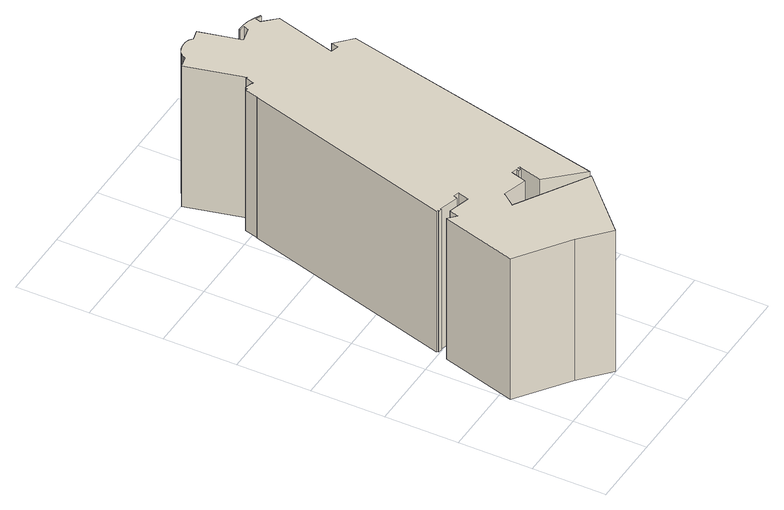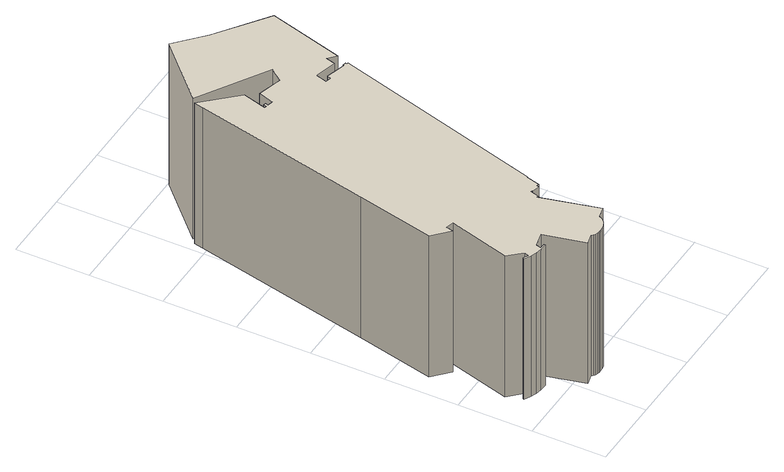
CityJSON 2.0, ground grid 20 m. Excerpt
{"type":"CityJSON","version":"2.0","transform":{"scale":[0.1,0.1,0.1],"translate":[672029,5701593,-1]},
"CityObjects":{
"building1":{"type":"Building","children":["building1-1"],"geometry":[{"type":"MultiSurface","lod":"1","boundaries":[[[0,1,2,3,4,5,6,7,8,9,10,11,12,13,14,15,16,17,18,19,20,21,22,23,24,25,26,27,28,29,30,31,32,33,34,35,36,37,38,39,40,41,42,43,44,45,46,47,48,49,50,51,52,53,54,55,56,57,58,59,60,61,62,63,64,65,66,67,68,69,70,71]],[[0,71,72,73]],[[1,0,73,74]],[[2,1,74,75]],[[3,2,75,76]],[[4,3,76,77]],[[5,4,77,78]],[[6,5,78,79]],[[7,6,79,80]],[[8,7,80,81]],[[9,8,81,82]],[[10,9,82,83]],[[11,10,83,84]],[[12,11,84,85]],[[13,12,85,86]],[[14,13,86,87]],[[15,14,87,88]],[[16,15,88,89]],[[17,16,89,90]],[[18,17,90,91]],[[19,18,91,92]],[[20,19,92,93]],[[21,20,93,94]],[[22,21,94,95]],[[23,22,95,96]],[[24,23,96,97]],[[25,24,97,98]],[[26,25,98,99]],[[27,26,99,100]],[[28,27,100,101]],[[29,28,101,102]],[[30,29,102,103]],[[31,30,103,104]],[[32,31,104,105]],[[33,32,105,106]],[[34,33,106,107]],[[35,34,107,108]],[[36,35,108,109]],[[37,36,109,110]],[[38,37,110,111]],[[39,38,111,112]],[[40,39,112,113]],[[41,40,113,114]],[[42,41,114,115]],[[43,42,115,116]],[[44,43,116,117]],[[45,44,117,118]],[[46,45,118,119]],[[47,46,119,120]],[[48,47,120,121]],[[49,48,121,122]],[[50,49,122,123]],[[51,50,123,124]],[[52,51,124,125]],[[53,52,125,126]],[[54,53,126,127]],[[55,54,127,128]],[[56,55,128,129]],[[57,56,129,130]],[[58,57,130,131]],[[59,58,131,132]],[[60,59,132,133]],[[61,60,133,134]],[[62,61,134,135]],[[63,62,135,136]],[[64,63,136,137]],[[65,64,137,138]],[[66,65,138,139]],[[67,66,139,140]],[[68,67,140,141]],[[69,68,141,142]],[[70,69,142,143]],[[71,70,143,72]]]}]},
"building1-1":{"type":"BuildingPart","attributes":{"name":"271592739_1","class":"1000","yearOfConstruction":2001,"measuredHeight":42.41,"storeysAboveGround":14},"address":[{"locality":"Eindhoven","thoroughfareNumber":"7","thoroughfareName":"Emmasingel","postcode":"5611 AZ"}],"parents":["building1"],"geometry":[{"type":"MultiSurface","lod":"2","boundaries":[[[57,56,129,130]],[[17,16,89,90]],[[6,5,78,79]],[[44,43,116,117]],[[18,17,90,91]],[[28,27,100,101]],[[62,61,134,135]],[[61,60,133,134]],[[45,44,117,118]],[[37,36,109,110]],[[63,62,135,136]],[[25,24,97,98]],[[42,41,114,115]],[[68,67,140,141]],[[20,19,92,93]],[[65,64,137,138]],[[56,55,128,129]],[[26,25,98,99]],[[31,30,103,104]],[[39,38,111,112]],[[66,65,138,139]],[[54,53,126,127]],[[48,47,120,121]],[[41,40,113,114]],[[8,7,80,81]],[[70,69,142,143]],[[51,50,123,124]],[[22,21,94,95]],[[10,9,82,83]],[[69,68,141,142]],[[12,11,84,85]],[[46,45,118,119]],[[40,39,112,113]],[[16,15,88,89]],[[2,1,74,75]],[[67,66,139,140]],[[29,28,101,102]],[[58,57,130,131]],[[49,48,121,122]],[[19,18,91,92]],[[9,8,81,82]],[[55,54,127,128]],[[34,33,106,107]],[[60,59,132,133]],[[43,42,115,116]],[[21,20,93,94]],[[47,46,119,120]],[[59,58,131,132]],[[4,3,76,77]],[[14,13,86,87]],[[71,70,143,72]],[[52,51,124,125]],[[36,35,108,109]],[[0,71,72,73]],[[64,63,136,137]],[[7,6,79,80]],[[50,49,122,123]],[[1,0,73,74]],[[15,14,87,88]],[[3,2,75,76]],[[11,10,83,84]],[[24,23,96,97]],[[32,31,104,105]],[[53,52,125,126]],[[5,4,77,78]],[[38,37,110,111]],[[27,26,99,100]],[[30,29,102,103]],[[33,32,105,106]],[[35,34,107,108]],[[0,1,2,3,4,5,6,7,8,9,10,11,12,13,14,15,16,17,18,19,20,21,22,23,24,25,26,27,28,29,30,31,32,33,34,35,36,37,38,39,40,41,42,43,44,45,46,47,48,49,50,51,52,53,54,55,56,57,58,59,60,61,62,63,64,65,66,67,68,69,70,71]],[[13,12,85,86]],[[23,22,95,96]]],"semantics":{"surfaces":[{"type":"WallSurface"},{"type":"RoofSurface"}],"values":[0,0,0,0,0,0,0,0,0,0,0,0,0,0,0,0,0,0,0,0,0,0,0,0,0,0,0,0,0,0,0,0,0,0,0,0,0,0,0,0,0,0,0,0,0,0,0,0,0,0,0,0,0,0,0,0,0,0,0,0,0,0,0,0,0,0,0,0,0,0,1,0,0]}}]}
},
"vertices":[
[137,71,434],[213,2,434],[364,150,434],[178,263,434],[205,298,434],[272,280,434],[284,322,434],[299,318,434],[297,310,434],[304,308,434],[306,317,434],[312,315,434],[293,250,434],[376,161,434],[382,186,434],[493,675,434],[542,888,434],[498,929,434],[493,909,434],[472,915,434],[520,1082,434],[487,1116,434],[491,1129,434],[505,1122,434],[507,1126,434],[489,1135,434],[474,1142,434],[457,1145,434],[437,1146,434],[437,1142,434],[452,1141,434],[448,1127,434],[409,1118,434],[382,1231,434],[354,1224,434],[350,1228,434],[346,1231,434],[338,1234,434],[332,1235,434],[327,1235,434],[317,1234,434],[307,1231,434],[302,1229,434],[296,1225,434],[290,1220,434],[288,1217,434],[284,1211,434],[283,1207,434],[252,1200,434],[291,1043,434],[287,1045,434],[280,1020,434],[276,1021,434],[276,1023,434],[256,1029,434],[254,1022,434],[248,1024,434],[238,988,434],[236,987,434],[70,409,434],[75,407,434],[74,404,434],[83,402,434],[83,405,434],[137,390,434],[141,400,434],[156,396,434],[147,365,434],[88,382,434],[81,356,434],[60,376,434],[1,170,434],[1,170,0],[137,71,0],[213,2,0],[364,150,0],[178,263,0],[205,298,0],[272,280,0],[284,322,0],[299,318,0],[297,310,0],[304,308,0],[306,317,0],[312,315,0],[293,250,0],[376,161,0],[382,186,0],[493,675,0],[542,888,0],[498,929,0],[493,909,0],[472,915,0],[520,1082,0],[487,1116,0],[491,1129,0],[505,1122,0],[507,1126,0],[489,1135,0],[474,1142,0],[457,1145,0],[437,1146,0],[437,1142,0],[452,1141,0],[448,1127,0],[409,1118,0],[382,1231,0],[354,1224,0],[350,1228,0],[346,1231,0],[338,1234,0],[332,1235,0],[327,1235,0],[317,1234,0],[307,1231,0],[302,1229,0],[296,1225,0],[290,1220,0],[288,1217,0],[284,1211,0],[283,1207,0],[252,1200,0],[291,1043,0],[287,1045,0],[280,1020,0],[276,1021,0],[276,1023,0],[256,1029,0],[254,1022,0],[248,1024,0],[238,988,0],[236,987,0],[70,409,0],[75,407,0],[74,404,0],[83,402,0],[83,405,0],[137,390,0],[141,400,0],[156,396,0],[147,365,0],[88,382,0],[81,356,0],[60,376,0]
]}
